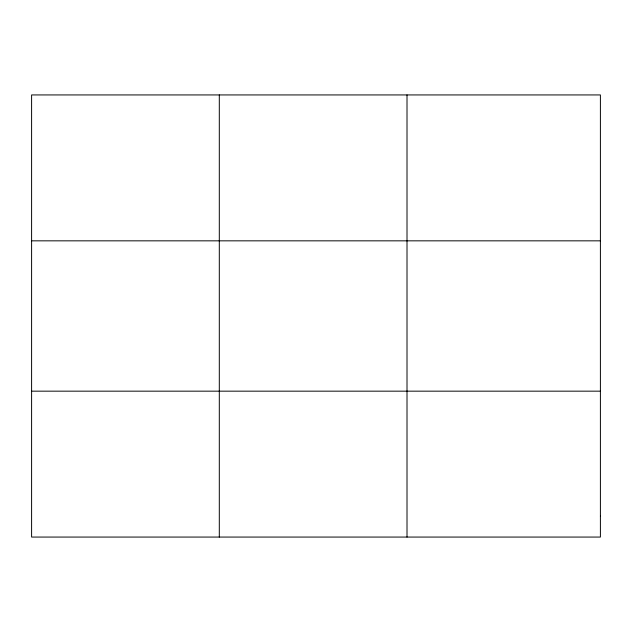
<?xml version="1.0" encoding="UTF-8"?>
<svg xmlns="http://www.w3.org/2000/svg" width="632" height="632" viewBox="0 0 632 632"><rect width="100%" height="100%" fill="white"/><g stroke="black" fill="none" stroke-linecap="round" stroke-linejoin="round"><path stroke-width="0.95" d="M219.304 94.934L219.304 537.066M407.008 94.934L407.008 537.066M31.6 240.839L600.4 240.839M31.6 391.161L600.4 391.161M600.4 516.218L600.4 537.066L31.6 537.066L31.6 94.934L600.4 94.934L600.4 516.218"/></g></svg>
